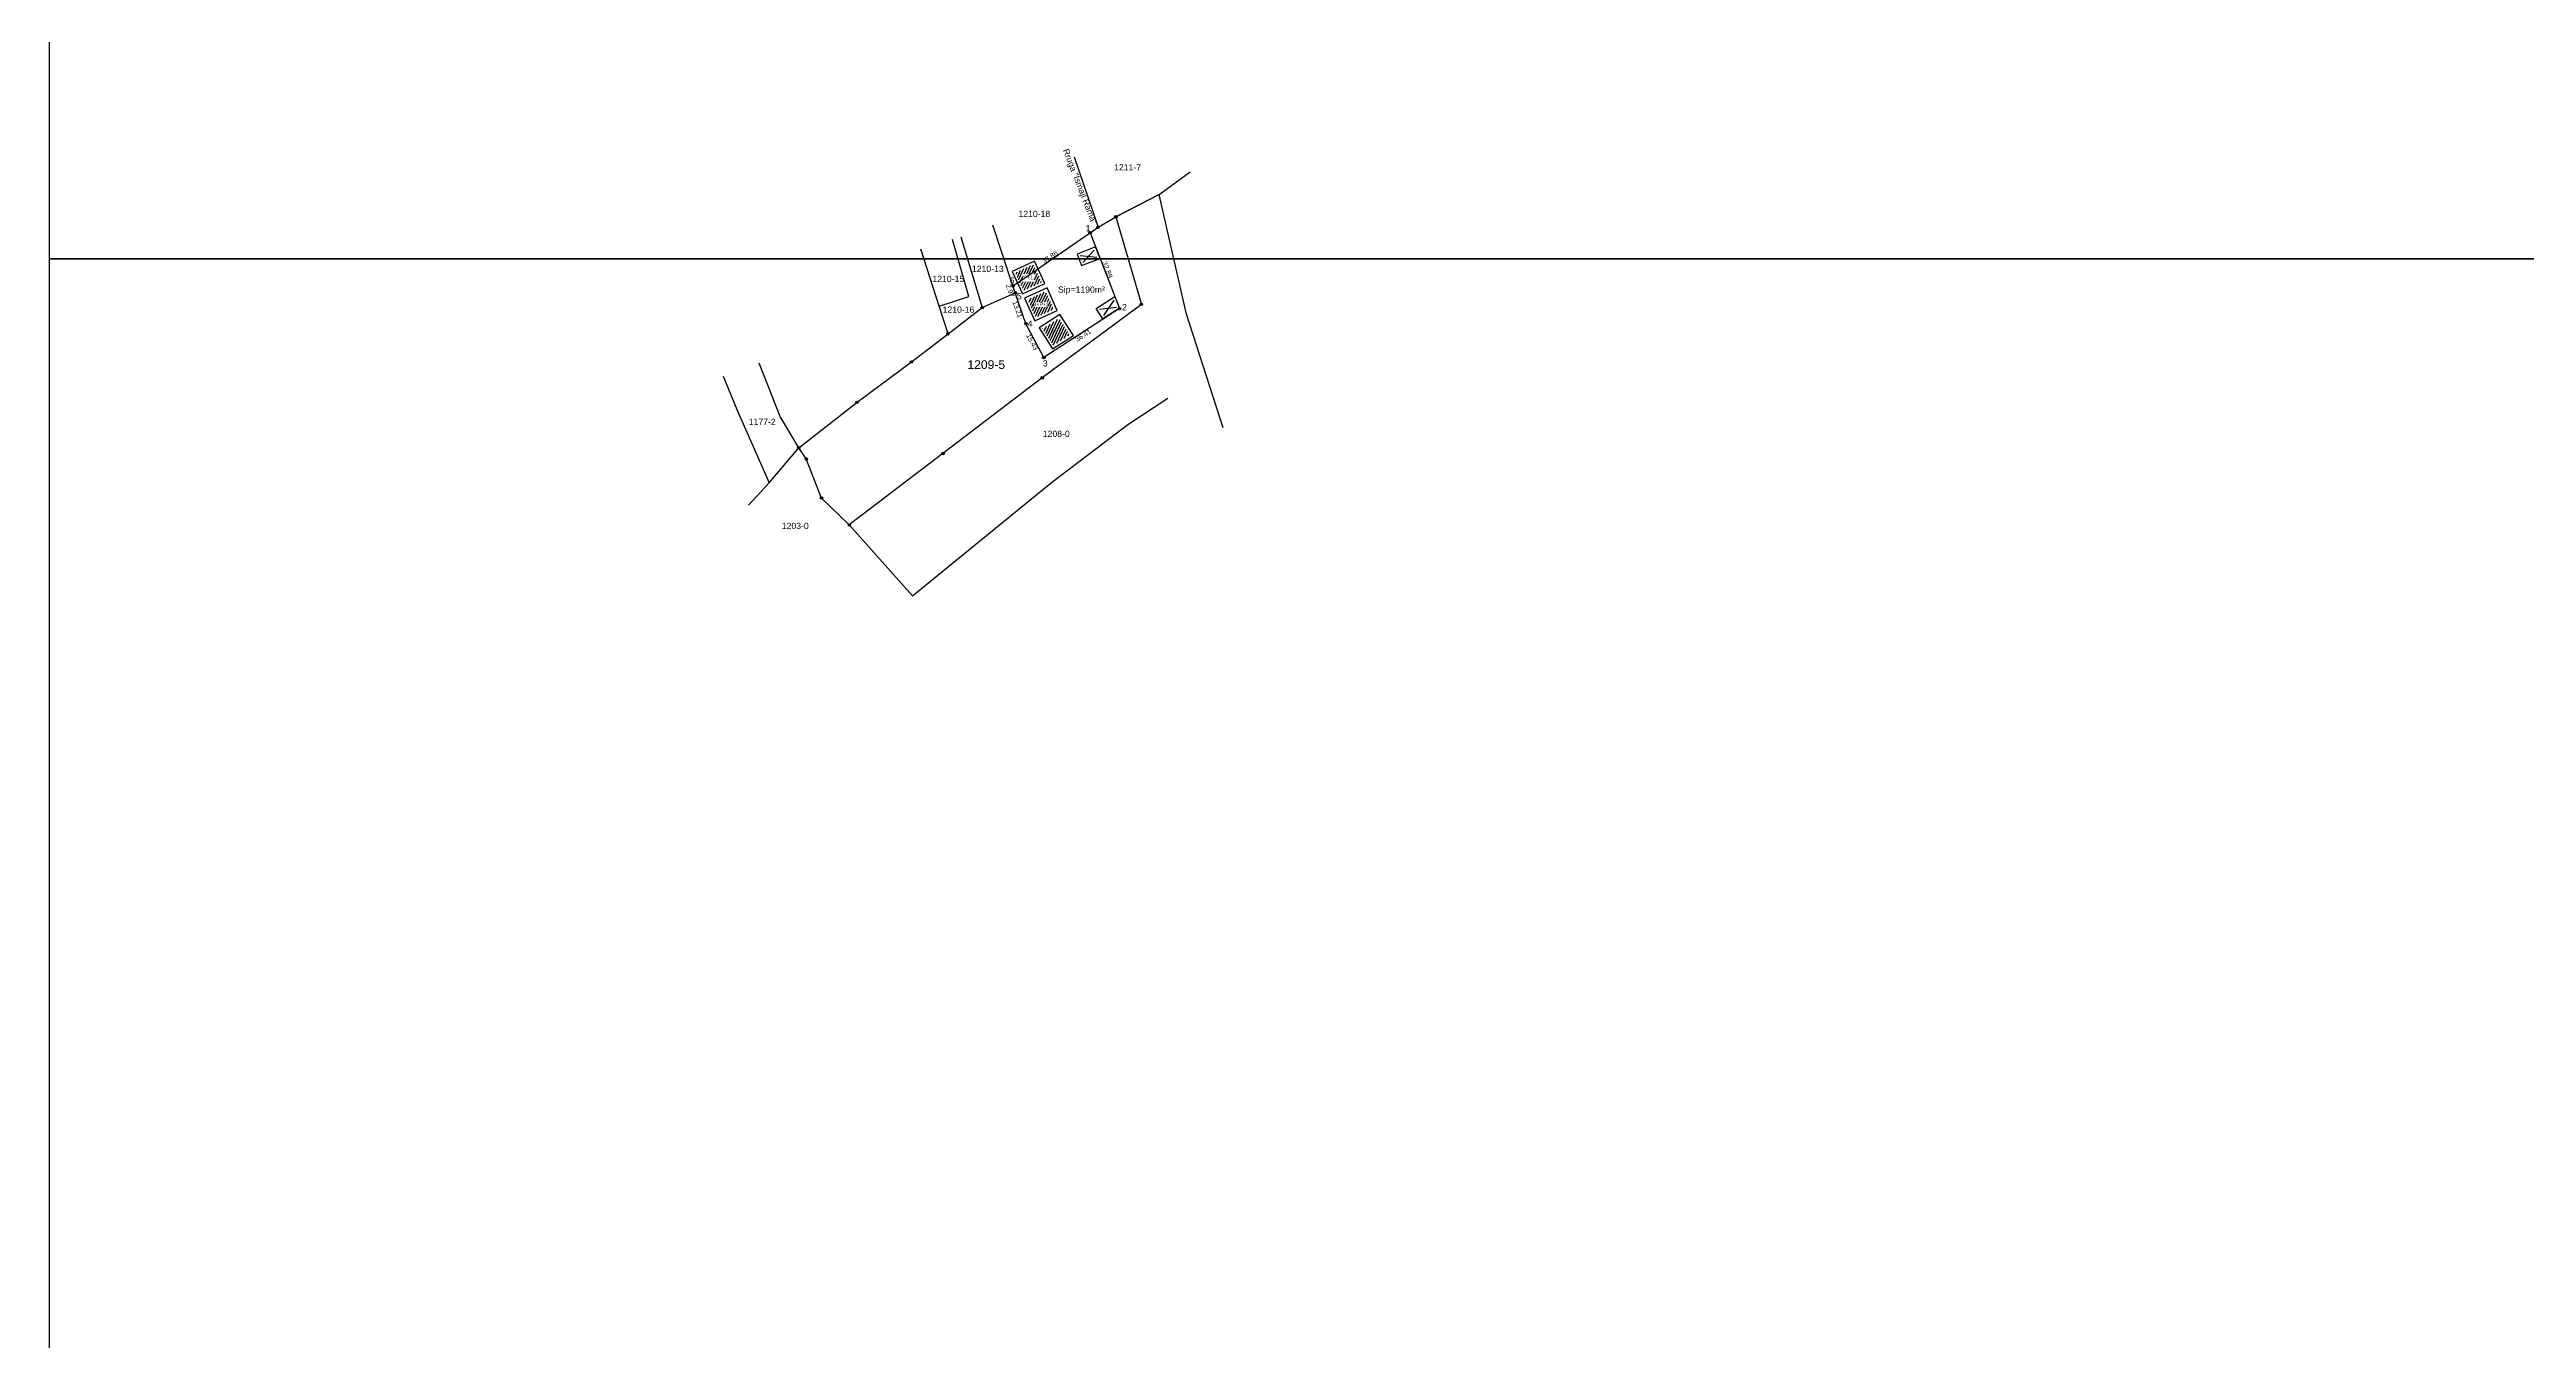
# Model space of a CAD drawing. Header units: metres. Extents: x 7514000 to 7516000, y 4690000 to 4694000.
# Drawn here: x 7514000 to 7515000, y 4691563 to 4692084 of the extents above; entities that cross this region are included whole.
import ezdxf
from ezdxf.enums import TextEntityAlignment as Align

# ---------------------------------------------------------------- set-up
doc = ezdxf.new("R2010")
doc.units = ezdxf.units.M
doc.header["$PDMODE"] = 32
doc.header["$PDSIZE"] = 1
for name, color, linetype in [('Ndarjet', 1, 'Continuous'), ('Ortofoto_2012', 7, 'Continuous'), ('Parcela baze', 7, 'Continuous'), ('Parcelat fqinje', 8, 'Continuous')]:
    doc.layers.add(name, color=color, linetype=linetype)
doc.styles.get("Standard").update_dxf_attribs({"font": 'arial.ttf'})
doc.dimstyles.get("Standard").update_dxf_attribs({"dimtxt": 2, "dimasz": 0.18, "dimexe": 0.18, "dimexo": 0.0625, "dimgap": 0.09, "dimtad": 1, "dimtoh": 1, "dimzin": 0, "dimdsep": 46, "dimtxsty": 'Standard', "dimcen": 0.09, "dimse1": 1, "dimse2": 1, "dimsd1": 1, "dimsd2": 1, "dimadec": 0, "dimazin": 0, "dimtfac": 1, "dimtofl": 0, "dimtmove": 0, "dimatfit": 3, "dimfxl": 1, "dimtolj": 1, "dimtzin": 0, "dimarcsym": 0})
picture_1 = doc.add_image_def('image1.ecw', size_in_pixel=(10000, 10000))
picture_2 = doc.add_image_def('image2.ecw', size_in_pixel=(10000, 10000))

# ---------------------------------------------------------------- blocks, each defined once
blk = doc.blocks.new('*D56')
at = {"layer": 'Defpoints', "color": 0, "transparency": 16777216}
for p in [(7514420.1, 4692010.5), (7514420.1, 4692010.5), (7514389, 4691989.1)]:
    blk.add_point(p, dxfattribs=at)
at = {"layer": 'Ndarjet', "color": 0, "transparency": 16777216, "insert": (7514403.9, 4692000.7), "char_height": 2, "attachment_point": 5, "rotation": 34.5296}
blk.add_mtext('\\A1;37.86', dxfattribs=at)
blk = doc.blocks.new('*D57')
at = {"layer": 'Defpoints', "color": 0, "transparency": 16777216}
for p in [(7514420.1, 4692010.5), (7514432, 4691979.9), (7514432, 4691979.9)]:
    blk.add_point(p, dxfattribs=at)
at = {"layer": 'Ndarjet', "color": 0, "transparency": 16777216, "insert": (7514427.1, 4691995.6), "char_height": 2, "attachment_point": 5, "rotation": 291.2005}
blk.add_mtext('\\A1;32.89', dxfattribs=at)
blk = doc.blocks.new('*D58')
at = {"layer": 'Defpoints', "color": 0, "transparency": 16777216}
for p in [(7514432, 4691979.9), (7514401.4, 4691960.1), (7514402.7, 4691958.3)]:
    blk.add_point(p, dxfattribs=at)
at = {"layer": 'Ndarjet', "color": 0, "transparency": 16777216, "insert": (7514417.3, 4691969.1), "char_height": 2, "attachment_point": 5, "rotation": 32.8189}
blk.add_mtext('\\A1;36.41', dxfattribs=at)
blk = doc.blocks.new('*D59')
at = {"layer": 'Defpoints', "color": 0, "transparency": 16777216}
for p in [(7514392.1, 4691972.7), (7514394.2, 4691973.8), (7514401.4, 4691960.1)]:
    blk.add_point(p, dxfattribs=at)
at = {"layer": 'Ndarjet', "color": 0, "transparency": 16777216, "insert": (7514396.7, 4691966.4), "char_height": 2, "attachment_point": 5, "rotation": 297.9509}
blk.add_mtext('\\A1;15.43', dxfattribs=at)
blk = doc.blocks.new('*D60')
at = {"layer": 'Defpoints', "color": 0, "transparency": 16777216}
for p in [(7514387.6, 4691985.5), (7514389.9, 4691986.3), (7514394.2, 4691973.8)]:
    blk.add_point(p, dxfattribs=at)
at = {"layer": 'Ndarjet', "color": 0, "transparency": 16777216, "insert": (7514390.8, 4691979.6), "char_height": 2, "attachment_point": 5, "rotation": 289.074}
blk.add_mtext('\\A1;13.21', dxfattribs=at)
blk = doc.blocks.new('*D61')
at = {"layer": 'Defpoints', "color": 0, "transparency": 16777216}
for p in [(7514386.3, 4691988.2), (7514389, 4691989.1), (7514389.9, 4691986.3)]:
    blk.add_point(p, dxfattribs=at)
at = {"layer": 'Ndarjet', "color": 0, "transparency": 16777216, "insert": (7514387.8, 4691987.1), "char_height": 2, "attachment_point": 5, "rotation": 288.4349}
blk.add_mtext('\\A1;2.97', dxfattribs=at)

msp = doc.modelspace()

# ---------------------------------------------------------------- hatches: boundary and pattern name
at = {"layer": 'Ndarjet'}
h = msp.add_hatch(dxfattribs=at)
h.set_pattern_fill('ANSI31', color=256, scale=0.3, angle=20)
h.paths.add_polyline_path([(7514400.514, 4691990.492), (7514397.186, 4691997.767), (7514389.911, 4691994.439), (7514393.239, 4691987.164)])
h.paths.add_polyline_path([(7514393.056, 4691990.893), (7514397.593, 4691990.893), (7514397.593, 4691993.984), (7514393.056, 4691993.984)], flags=16)
h = msp.add_hatch(dxfattribs=at)
h.set_pattern_fill('ANSI31', color=256, scale=0.3, angle=20)
h.paths.add_polyline_path([(7514405.544, 4691979.644), (7514402.216, 4691986.919), (7514394.941, 4691983.591), (7514398.269, 4691976.316)])
h.paths.add_polyline_path([(7514397.586, 4691980.546), (7514403.122, 4691980.546), (7514403.122, 4691982.637), (7514397.586, 4691982.637)], flags=16)
h = msp.add_hatch(dxfattribs=at)
h.set_pattern_fill('ANSI31', color=256, scale=0.3, angle=20)
h.paths.add_polyline_path([(7514411.963, 4691969.35), (7514407.646, 4691976.086), (7514400.911, 4691971.769), (7514405.228, 4691965.033)])
h.paths.add_polyline_path([(7514404.28, 4691968.987), (7514408.817, 4691968.987), (7514408.817, 4691972.078), (7514404.28, 4691972.078)], flags=24)

# ---------------------------------------------------------------- linework, layer by layer
for p, q in [((7514420.142, 4692010.541), (7514432.037, 4691979.876)), ((7514416.128, 4692001.344), (7514422.809, 4692000.705)), ((7514421.724, 4692003.509), (7514417.212, 4691998.54)), ((7514394.206, 4691973.777), (7514389.89, 4691986.26)), ((7514423.926, 4691979.614), (7514430.742, 4691980.45)), ((7514429.634, 4691983.306), (7514425.555, 4691977.095)), ((7514401.44, 4691960.144), (7514394.206, 4691973.777)), ((7514432.037, 4691979.876), (7514401.44, 4691960.144))]:
    msp.add_line(p, q, dxfattribs=at)
at = {"layer": 'Ndarjet', "flags": 128}
msp.add_lwpolyline([(7514422.296, 4692004.802), (7514414.834, 4692001.916), (7514416.641, 4691997.247), (7514424.102, 4692000.133)], close=True, dxfattribs=at)
at = {"layer": 'Ndarjet'}
for points in [[(7514392.746, 4691985.839), (7514401.839, 4691989.999), (7514397.68, 4691999.092), (7514388.586, 4691994.932)], [(7514397.776, 4691974.991), (7514406.869, 4691979.151), (7514402.709, 4691988.245), (7514393.616, 4691984.085)], [(7514404.926, 4691963.652), (7514413.345, 4691969.048), (7514407.949, 4691977.467), (7514399.529, 4691972.071)]]:
    msp.add_lwpolyline(points, close=True, dxfattribs=at)
at = {"layer": 'Ndarjet', "flags": 128}
msp.add_lwpolyline([(7514431.968, 4691980.053), (7514425.259, 4691975.712), (7514422.543, 4691979.91), (7514430.122, 4691984.813), (7514431.968, 4691980.053)], dxfattribs=at)
at = {"layer": 'Ndarjet'}
for p in [(7514420.142, 4692010.541), (7514432.037, 4691979.876), (7514394.206, 4691973.777), (7514401.44, 4691960.144)]:
    msp.add_point(p, dxfattribs=at)
at = {"layer": 'Parcela baze', "flags": 128}
msp.add_lwpolyline([(7514376.513, 4691980.32), (7514389.89, 4691986.26), (7514388.95, 4691989.08), (7514395.012, 4691993.153), (7514423.292, 4692012.721), (7514430.502, 4692016.95), (7514440.802, 4691981.592), (7514400.773, 4691951.939), (7514360.712, 4691921.398), (7514322.878, 4691892.56), (7514311.648, 4691903.42), (7514305.519, 4691919.22), (7514302.459, 4691923.7), (7514326.03, 4691942.088), (7514347.94, 4691958.366), (7514362.733, 4691969.732), (7514376.513, 4691980.32)], dxfattribs=at)
at = {"layer": 'Parcela baze'}
for p in [(7514423.292, 4692012.721), (7514430.502, 4692016.95), (7514376.513, 4691980.32), (7514388.95, 4691989.08), (7514389.89, 4691986.26), (7514440.802, 4691981.592), (7514362.733, 4691969.732), (7514347.94, 4691958.366), (7514400.773, 4691951.939), (7514326.03, 4691942.088), (7514302.459, 4691923.7), (7514360.712, 4691921.398), (7514305.519, 4691919.22), (7514311.648, 4691903.42), (7514322.878, 4691892.56)]:
    msp.add_point(p, dxfattribs=at)
at = {"layer": 'Parcelat fqinje'}
for p, q in [((7514413.643, 4692041.11), (7514423.292, 4692012.721)), ((7514447.943, 4692025.909), (7514460.483, 4692035.168)), ((7514460.483, 4692035.168), (7514460.483, 4692035.168)), ((7514430.502, 4692016.95), (7514447.943, 4692025.909)), ((7514388.95, 4691989.08), (7514380.86, 4692013.51)), ((7514367.859, 4692008.886), (7514376.513, 4691980.32)), ((7514272.021, 4691952.59), (7514277.499, 4691939.18)), ((7514294.939, 4691936.35), (7514286.45, 4691957.809)), ((7514277.499, 4691939.18), (7514290.508, 4691909.601)), ((7514302.459, 4691923.7), (7514294.939, 4691936.35)), ((7514290.508, 4691909.601), (7514302.459, 4691923.7)), ((7514290.508, 4691909.601), (7514282.188, 4691900.592)), ((7514348.387, 4691863.951), (7514322.878, 4691892.56))]:
    msp.add_line(p, q, dxfattribs=at)
for points in [[(7514473.829, 4691931.712), (7514459.052, 4691977.702), (7514447.943, 4692025.909), (7514430.502, 4692016.95)], [(7514322.878, 4691892.56), (7514348.387, 4691863.951), (7514404.521, 4691909.642), (7514435.289, 4691933.174), (7514451.55, 4691943.783)]]:
    msp.add_lwpolyline(points, dxfattribs=at)
at = {"layer": 'Parcelat fqinje', "flags": 128}
for points in [[(7514362.733, 4691969.732), (7514359.153, 4691980.834), (7514351.728, 4692003.862)], [(7514359.153, 4691980.834), (7514371.167, 4691984.795), (7514364.517, 4692007.843)]]:
    msp.add_lwpolyline(points, dxfattribs=at)

# ---------------------------------------------------------------- texts
at = {"layer": 'Ndarjet', "color": 0, "insert": (7514411.4, 4692044.738), "char_height": 2.5, "attachment_point": 1, "rotation": 291.250328}
msp.add_mtext_dynamic_manual_height_columns('Rruga "Ismajl Rama"', width=33.39829, gutter_width=1, heights=[0], dxfattribs=at)
at = {"layer": 'Ndarjet', "color": 0, "char_height": 2.5, "attachment_point": 1}
for s, insert in [('1', (7514418.275, 4692013.599)), ('6', (7514387.646, 4691992.494)), ('5', (7514390.516, 4691986.135)), ('2', (7514432.993, 4691981.731)), ('4', (7514394.92, 4691975.083)), ('3', (7514401.029, 4691959.025))]:
    msp.add_mtext_dynamic_manual_height_columns(s, width=2.5, gutter_width=1, heights=[0], dxfattribs=dict(at, insert=insert))
at = {"layer": 'Ndarjet'}
for s, width, insert, char_height, attachment_point in [('P+1', 3.25687, (7514395.213, 4691992.465), 1.5, 5), ('B+P+1', 3.25687, (7514400.243, 4691981.618), 1.5, 5), ('Sip=1190m²', 2.99311, (7514407.161, 4691988.827), 2.5, 1), ('P+1', 3.25687, (7514406.437, 4691970.56), 1.5, 5)]:
    msp.add_mtext_dynamic_manual_height_columns(s, width=width, gutter_width=1, heights=[0], dxfattribs=dict(at, insert=insert, char_height=char_height, attachment_point=attachment_point))
at = {"layer": 'Parcela baze', "insert": (7514370.578, 4691959.043), "char_height": 3.5, "attachment_point": 1}
msp.add_mtext_dynamic_manual_height_columns('1209-5', width=6.52682, gutter_width=1, heights=[0], dxfattribs=at)
at = {"layer": 'Parcelat fqinje'}
for s, p in [('1211-7', (7514435.233, 4692036.929)), ('1210-18', (7514397.584, 4692018.138)), ('1210-15', (7514362.872, 4691991.909)), ('1210-13', (7514378.794, 4691995.91)), ('1210-16', (7514366.978, 4691979.485)), ('1177-2', (7514287.707, 4691934.206)), ('1208-0', (7514406.439, 4691929.335)), ('1203-0', (7514301.068, 4691892.17))]:
    msp.add_text(s, height=2.5, dxfattribs=at).set_placement(p, align=Align.MIDDLE_CENTER)

# ---------------------------------------------------------------- dimensions: what is measured, and where the dimension line sits
at = {"layer": 'Ndarjet', "color": 0}
for p1, p2, distance, picture, middle in [((7514388.95, 4691989.08), (7514420.142, 4692010.541), 0, '*D56', (7514403.916, 4692000.727)), ((7514420.142, 4692010.541), (7514432.037, 4691979.876), 0, '*D57', (7514427.126, 4691995.611)), ((7514394.206, 4691973.777), (7514389.89, 4691986.26), 2.458, '*D60', (7514390.776, 4691979.578)), ((7514401.44, 4691960.144), (7514394.206, 4691973.777), 2.376, '*D59', (7514396.707, 4691966.368)), ((7514432.037, 4691979.876), (7514401.44, 4691960.144), 2.237, '*D58', (7514417.348, 4691969.065))]:
    dim = msp.add_aligned_dim(p1=p1, p2=p2, distance=distance, dimstyle='Standard', dxfattribs=at)
    dim.commit()
    dim.dimension.update_dxf_attribs({"geometry": picture, "text_midpoint": middle})
dim = msp.add_linear_dim(base=(7514386.287, 4691988.192), p1=(7514389.89, 4691986.26), p2=(7514388.95, 4691989.08), angle=108.434949, dimstyle='Standard', dxfattribs=at)
dim.commit()
dim.dimension.update_dxf_attribs({"geometry": '*D61', "text_midpoint": (7514386.757, 4691986.782), "dimtype": 161})

# ---------------------------------------------------------------- pictures from other files: only their frames are drawn
at = {"layer": 'Ortofoto_2012'}
image = msp.add_image(picture_1, insert=(7514000, 4692000), size_in_units=(2000, 2000), dxfattribs=at)
image.dxf.flags = 7
image = msp.add_image(picture_2, insert=(7514000, 4690000), size_in_units=(2000, 2000), dxfattribs=at)
image.dxf.flags = 7

doc.saveas('drawing.dxf')
